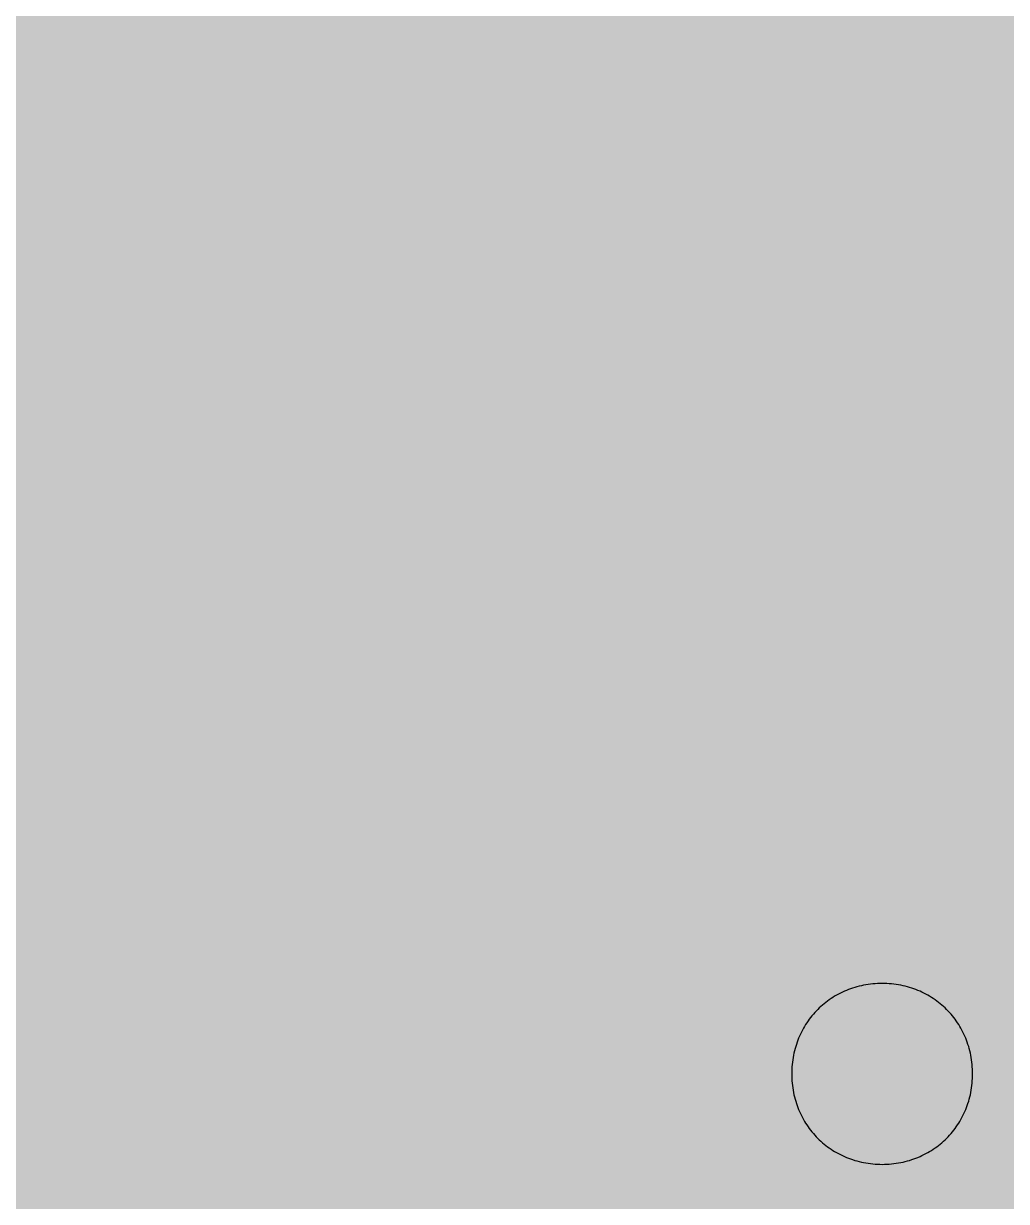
# Model space of a CAD drawing. Header units: millimetres. Extents: x 0 to 212, y 0 to 116.
# Drawn here: x 129.96 to 160.78, y 42.56 to 79.51 of the extents above; entities that cross this region are included whole.
import ezdxf

# ---------------------------------------------------------------- set-up
doc = ezdxf.new("R2010")
doc.units = ezdxf.units.MM

msp = doc.modelspace()

# ---------------------------------------------------------------- hatches: boundary and pattern name
for color, points in [(254, [(14.1633, 0.0536), (13.9878, 0.0533), (13.8125, 0.0559), (13.6373, 0.061), (13.462, 0.0686), (13.2893, 0.0787), (13.114, 0.0914), (12.9413, 0.1041), (12.7686, 0.1219), (12.5959, 0.1397), (12.4231, 0.16), (12.2504, 0.1829), (12.0777, 0.2057), (11.9075, 0.2337), (11.7373, 0.2616), (11.5672, 0.2921), (11.397, 0.3251), (11.2268, 0.3607), (11.0592, 0.3988), (10.8915, 0.4369), (10.7239, 0.4775), (10.5562, 0.5207), (10.3886, 0.5664), (10.2235, 0.6121), (10.0584, 0.6629), (9.8933, 0.7137), (9.7307, 0.7671), (9.5682, 0.8204), (9.4056, 0.8788), (9.2431, 0.9373), (9.083, 0.9982), (8.923, 1.0617), (8.763, 1.1252), (8.6055, 1.1938), (8.4455, 1.2624), (8.2906, 1.331), (8.1331, 1.4046), (7.9781, 1.4783), (7.8232, 1.5545), (7.6708, 1.6332), (7.5184, 1.7145), (7.366, 1.7958), (7.2161, 1.8796), (7.0663, 1.966), (6.919, 2.0523), (6.7716, 2.1438), (6.6243, 2.2352), (6.4795, 2.3266), (6.3348, 2.4232), (6.19, 2.5197), (6.0477, 2.6187), (5.908, 2.7178), (5.7683, 2.8194), (5.6286, 2.9235), (5.4915, 3.0302), (5.3543, 3.1369), (5.2197, 3.2461), (5.0851, 3.3579), (4.953, 3.4722), (4.8209, 3.5865), (4.6914, 3.7033), (4.5644, 3.8202), (4.4348, 3.9395), (4.3104, 4.0615), (4.1859, 4.1859), (4.0615, 4.3104), (3.9395, 4.4348), (3.8202, 4.5618), (3.7033, 4.6914), (3.5865, 4.8209), (3.4722, 4.953), (3.3579, 5.0851), (3.2487, 5.2197), (3.1369, 5.3543), (3.0302, 5.4915), (2.9235, 5.6286), (2.8194, 5.7683), (2.7178, 5.908), (2.6187, 6.0477), (2.5197, 6.19), (2.4232, 6.3348), (2.3266, 6.477), (2.2352, 6.6243), (2.1438, 6.7691), (2.0523, 6.919), (1.966, 7.0663), (1.8796, 7.2161), (1.7958, 7.366), (1.7145, 7.5184), (1.6332, 7.6708), (1.5545, 7.8232), (1.4783, 7.9781), (1.4046, 8.1331), (1.331, 8.2906), (1.2598, 8.4455), (1.1913, 8.603), (1.1252, 8.763), (1.0592, 8.923), (0.9982, 9.083), (0.9373, 9.2431), (0.8763, 9.4056), (0.8204, 9.5682), (0.7645, 9.7307), (0.7112, 9.8933), (0.6604, 10.0584), (0.6121, 10.2235), (0.5639, 10.3911), (0.5207, 10.5562), (0.4775, 10.7239), (0.4343, 10.8915), (0.3962, 11.0592), (0.3607, 11.2268), (0.3251, 11.397), (0.2921, 11.5672), (0.2616, 11.7373), (0.2311, 11.9075), (0.2057, 12.0802), (0.1803, 12.2504), (0.1575, 12.4231), (0.1372, 12.5959), (0.1194, 12.7686), (0.1041, 12.9413), (0.0889, 13.1166), (0.0787, 13.2893), (0.0686, 13.4645), (0.061, 13.6373), (0.0559, 13.8125), (0.0508, 13.9878), (0.0508, 14.163), (0.0522, 102.3592), (0.0508, 102.5322), (0.0559, 102.7074), (0.061, 102.8827), (0.0686, 103.058), (0.0787, 103.2307), (0.0889, 103.4059), (0.1041, 103.5787), (0.1194, 103.7514), (0.1372, 103.9241), (0.1575, 104.0968), (0.1803, 104.2695), (0.2057, 104.4423), (0.2311, 104.6124), (0.2616, 104.7826), (0.2921, 104.9528), (0.3251, 105.123), (0.3607, 105.2932), (0.3962, 105.4608), (0.4343, 105.6284), (0.4775, 105.7961), (0.5207, 105.9637), (0.5639, 106.1314), (0.6121, 106.2965), (0.6604, 106.4616), (0.7112, 106.6267), (0.7645, 106.7892), (0.8204, 106.9518), (0.8763, 107.1143), (0.9373, 107.2769), (0.9982, 107.4369), (1.0592, 107.5969), (1.1252, 107.757), (1.1913, 107.9144), (1.2598, 108.0745), (1.331, 108.2294), (1.4046, 108.3869), (1.4783, 108.5418), (1.5545, 108.6968), (1.6332, 108.8492), (1.7145, 109.0016), (1.7958, 109.154), (1.8796, 109.3038), (1.966, 109.4537), (2.0523, 109.601), (2.1438, 109.7483), (2.2352, 109.8956), (2.3266, 110.0404), (2.4232, 110.1852), (2.5197, 110.33), (2.6187, 110.4722), (2.7178, 110.6119), (2.8194, 110.7516), (2.9235, 110.8913), (3.0302, 111.0285), (3.1369, 111.1656), (3.2487, 111.3003), (3.3579, 111.4349), (3.4722, 111.567), (3.5865, 111.699), (3.7033, 111.8286), (3.8202, 111.9556), (3.9395, 112.0851), (4.0615, 112.2096), (4.1859, 112.334), (4.3104, 112.4585), (4.4348, 112.5804), (4.5644, 112.6998), (4.6914, 112.8166), (4.8209, 112.9335), (4.953, 113.0478), (5.0851, 113.1621), (5.2197, 113.2713), (5.3543, 113.3831), (5.4915, 113.4897), (5.6286, 113.5964), (5.7683, 113.7006), (5.908, 113.8022), (6.0477, 113.9012), (6.19, 114.0003), (6.3348, 114.0968), (6.4795, 114.1933), (6.6243, 114.2848), (6.7716, 114.3762), (6.919, 114.4676), (7.0663, 114.554), (7.2161, 114.6404), (7.366, 114.7242), (7.5184, 114.8055), (7.6708, 114.8867), (7.8232, 114.9655), (7.9781, 115.0417), (8.1331, 115.1153), (8.2906, 115.189), (8.4455, 115.2601), (8.6055, 115.3287), (8.763, 115.3947), (8.923, 115.4608), (9.083, 115.5217), (9.2431, 115.5827), (9.4056, 115.6437), (9.5682, 115.6995), (9.7307, 115.7554), (9.8933, 115.8088), (10.0584, 115.8596), (10.2235, 115.9078), (10.3886, 115.9561), (10.5562, 115.9993), (10.7239, 116.0424), (10.8915, 116.0856), (11.0592, 116.1237), (11.2268, 116.1593), (11.397, 116.1948), (11.5672, 116.2279), (11.7373, 116.2583), (11.9075, 116.2888), (12.0777, 116.3142), (12.2504, 116.3396), (12.4231, 116.3625), (12.5959, 116.3828), (12.7686, 116.4006), (12.9413, 116.4158), (13.114, 116.4311), (13.2893, 116.4412), (13.462, 116.4514), (13.6373, 116.459), (13.8125, 116.4641), (13.9878, 116.4692), (14.163, 116.4692), (197.6078, 116.4703), (197.7822, 116.4692), (197.9574, 116.4641), (198.1327, 116.459), (198.3054, 116.4514), (198.4807, 116.4412), (198.6534, 116.4311), (198.8287, 116.4158), (199.0014, 116.4006), (199.1741, 116.3828), (199.3468, 116.3625), (199.5195, 116.3396), (199.6897, 116.3142), (199.8624, 116.2888), (200.0326, 116.2583), (200.2028, 116.2279), (200.373, 116.1948), (200.5432, 116.1593), (200.7108, 116.1237), (200.8784, 116.0856), (201.0461, 116.0424), (201.2137, 115.9993), (201.3788, 115.9561), (201.5465, 115.9078), (201.7116, 115.8596), (201.8767, 115.8088), (202.0392, 115.7554), (202.2018, 115.6995), (202.3643, 115.6437), (202.5269, 115.5827), (202.6869, 115.5217), (202.8469, 115.4608), (203.007, 115.3947), (203.167, 115.3287), (203.3245, 115.2601), (203.4794, 115.189), (203.6369, 115.1153), (203.7918, 115.0417), (203.9468, 114.9655), (204.0992, 114.8867), (204.2516, 114.8055), (204.404, 114.7242), (204.5538, 114.6404), (204.7037, 114.554), (204.8535, 114.4676), (205.0009, 114.3762), (205.1456, 114.2848), (205.293, 114.1933), (205.4352, 114.0968), (205.58, 114.0003), (205.7222, 113.9012), (205.8619, 113.8022), (206.0016, 113.7006), (206.1413, 113.5964), (206.2785, 113.4897), (206.4156, 113.3831), (206.5503, 113.2713), (206.6849, 113.1621), (206.817, 113.0478), (206.949, 112.9335), (207.0786, 112.8166), (207.2081, 112.6998), (207.3351, 112.5804), (207.4596, 112.4585), (207.584, 112.334), (207.7085, 112.2096), (207.8304, 112.0851), (207.9498, 111.9556), (208.0666, 111.8286), (208.1835, 111.699), (208.2978, 111.567), (208.4121, 111.4349), (208.5238, 111.3003), (208.6331, 111.1656), (208.7397, 111.0285), (208.8464, 110.8913), (208.9506, 110.7516), (209.0522, 110.6119), (209.1512, 110.4722), (209.2503, 110.33), (209.3468, 110.1852), (209.4433, 110.0404), (209.5348, 109.8956), (209.6262, 109.7483), (209.7176, 109.601), (209.804, 109.4537), (209.8904, 109.3038), (209.9742, 109.154), (210.0555, 109.0016), (210.1367, 108.8492), (210.2155, 108.6968), (210.2917, 108.5418), (210.3653, 108.3869), (210.439, 108.2294), (210.5076, 108.0745), (210.5762, 107.9144), (210.6447, 107.757), (210.7082, 107.5969), (210.7717, 107.4369), (210.8327, 107.2769), (210.8911, 107.1143), (210.9495, 106.9518), (211.0029, 106.7892), (211.0562, 106.6267), (211.107, 106.4616), (211.1578, 106.2965), (211.2035, 106.1314), (211.2493, 105.9637), (211.2924, 105.7961), (211.3331, 105.6284), (211.3712, 105.4608), (211.4093, 105.2932), (211.4448, 105.123), (211.4779, 104.9528), (211.5083, 104.7826), (211.5363, 104.6124), (211.5642, 104.4423), (211.5871, 104.2695), (211.6099, 104.0968), (211.6303, 103.9241), (211.648, 103.7514), (211.6658, 103.5787), (211.6785, 103.4059), (211.6912, 103.2307), (211.7014, 103.058), (211.709, 102.8827), (211.7141, 102.7074), (211.7166, 102.5322), (211.7166, 102.3569), (211.7189, 14.1647), (211.7166, 13.9878), (211.7141, 13.8125), (211.709, 13.6373), (211.7014, 13.4645), (211.6912, 13.2893), (211.6785, 13.1166), (211.6658, 12.9413), (211.648, 12.7686), (211.6303, 12.5959), (211.6099, 12.4231), (211.5871, 12.2504), (211.5642, 12.0802), (211.5363, 11.9075), (211.5083, 11.7373), (211.4779, 11.5672), (211.4448, 11.397), (211.4093, 11.2268), (211.3712, 11.0592), (211.3331, 10.8915), (211.2924, 10.7239), (211.2493, 10.5562), (211.2035, 10.3911), (211.1578, 10.2235), (211.107, 10.0584), (211.0562, 9.8933), (211.0029, 9.7307), (210.9495, 9.5682), (210.8911, 9.4056), (210.8327, 9.2431), (210.7717, 9.083), (210.7082, 8.923), (210.6447, 8.763), (210.5762, 8.603), (210.5076, 8.4455), (210.439, 8.2906), (210.3653, 8.1331), (210.2917, 7.9781), (210.2155, 7.8232), (210.1367, 7.6708), (210.0555, 7.5184), (209.9742, 7.366), (209.8904, 7.2161), (209.804, 7.0663), (209.7176, 6.919), (209.6262, 6.7691), (209.5348, 6.6243), (209.4433, 6.477), (209.3468, 6.3348), (209.2503, 6.19), (209.1512, 6.0477), (209.0522, 5.908), (208.9506, 5.7683), (208.8464, 5.6286), (208.7397, 5.4915), (208.6331, 5.3543), (208.5238, 5.2197), (208.4121, 5.0851), (208.2978, 4.953), (208.1835, 4.8209), (208.0666, 4.6914), (207.9498, 4.5618), (207.8304, 4.4348), (207.7085, 4.3104), (207.584, 4.1859), (207.4596, 4.0615), (207.3351, 3.9395), (207.2081, 3.8202), (207.0786, 3.7033), (206.949, 3.5865), (206.817, 3.4722), (206.6849, 3.3579), (206.5503, 3.2461), (206.4156, 3.1369), (206.2785, 3.0302), (206.1413, 2.9235), (206.0016, 2.8194), (205.8619, 2.7178), (205.7222, 2.6187), (205.58, 2.5197), (205.4352, 2.4232), (205.293, 2.3266), (205.1456, 2.2352), (205.0009, 2.1438), (204.8535, 2.0523), (204.7037, 1.966), (204.5538, 1.8796), (204.404, 1.7958), (204.2516, 1.7145), (204.0992, 1.6332), (203.9468, 1.5545), (203.7918, 1.4783), (203.6369, 1.4046), (203.4794, 1.331), (203.3245, 1.2624), (203.167, 1.1938), (203.007, 1.1252), (202.8469, 1.0617), (202.6869, 0.9982), (202.5269, 0.9373), (202.3643, 0.8788), (202.2018, 0.8204), (202.0392, 0.7671), (201.8767, 0.7137), (201.7116, 0.6629), (201.5465, 0.6121), (201.3788, 0.5664), (201.2137, 0.5207), (201.0461, 0.4775), (200.8784, 0.4369), (200.7108, 0.3988), (200.5432, 0.3607), (200.373, 0.3251), (200.2028, 0.2921), (200.0326, 0.2616), (199.8624, 0.2337), (199.6897, 0.2057), (199.5195, 0.1829), (199.3468, 0.16), (199.1741, 0.1397), (199.0014, 0.1219), (198.8287, 0.1041), (198.6534, 0.0914), (198.4807, 0.0787), (198.3054, 0.0686), (198.1327, 0.061), (197.9574, 0.0559), (197.7822, 0.0533), (197.6069, 0.0533)]), (59, [(154.0468, 46.5635), (154.0459, 46.4871), (154.0485, 46.4134), (154.0535, 46.3398), (154.0586, 46.2661), (154.0688, 46.1924), (154.0764, 46.1213), (154.0891, 46.0502), (154.1018, 45.9791), (154.117, 45.908), (154.1323, 45.8394), (154.1501, 45.7708), (154.1704, 45.7022), (154.1907, 45.6362), (154.2136, 45.5701), (154.2364, 45.5041), (154.2618, 45.4406), (154.2898, 45.3771), (154.3177, 45.3136), (154.3482, 45.2526), (154.3787, 45.1917), (154.4117, 45.1307), (154.4472, 45.0723), (154.4828, 45.0139), (154.5184, 44.958), (154.5565, 44.9021), (154.5971, 44.8462), (154.6377, 44.7929), (154.6809, 44.7396), (154.7241, 44.6888), (154.7673, 44.638), (154.813, 44.5872), (154.8613, 44.5389), (154.9095, 44.4932), (154.9578, 44.4475), (155.0086, 44.4017), (155.0619, 44.3586), (155.1127, 44.3179), (155.1686, 44.2773), (155.2219, 44.2366), (155.2778, 44.1985), (155.3362, 44.1604), (155.3921, 44.1249), (155.4531, 44.0919), (155.5115, 44.0588), (155.5725, 44.0284), (155.636, 43.9979), (155.6969, 43.9699), (155.7604, 43.942), (155.8265, 43.9166), (155.89, 43.8912), (155.956, 43.8709), (156.0246, 43.848), (156.0906, 43.8302), (156.1592, 43.8125), (156.2303, 43.7947), (156.2989, 43.782), (156.37, 43.7667), (156.4411, 43.7566), (156.5123, 43.7464), (156.5859, 43.7388), (156.6596, 43.7337), (156.7332, 43.7286), (156.8069, 43.7261), (156.8831, 43.7236), (156.9568, 43.7261), (157.033, 43.7286), (157.1066, 43.7337), (157.1803, 43.7388), (157.2514, 43.7464), (157.3251, 43.7566), (157.3962, 43.7667), (157.4673, 43.782), (157.5359, 43.7947), (157.6045, 43.8125), (157.673, 43.8302), (157.7416, 43.848), (157.8077, 43.8709), (157.8737, 43.8912), (157.9397, 43.9166), (158.0058, 43.942), (158.0693, 43.9699), (158.1302, 43.9979), (158.1937, 44.0284), (158.2522, 44.0588), (158.3131, 44.0919), (158.3715, 44.1249), (158.43, 44.1604), (158.4858, 44.1985), (158.5417, 44.2366), (158.5976, 44.2773), (158.6509, 44.3179), (158.7043, 44.3586), (158.7551, 44.4017), (158.8059, 44.4475), (158.8567, 44.4932), (158.9049, 44.5389), (158.9507, 44.5872), (158.9964, 44.638), (159.0421, 44.6888), (159.0853, 44.7396), (159.1259, 44.7929), (159.1666, 44.8462), (159.2072, 44.9021), (159.2453, 44.958), (159.2834, 45.0139), (159.319, 45.0723), (159.352, 45.1307), (159.385, 45.1917), (159.4155, 45.2526), (159.446, 45.3136), (159.4739, 45.3771), (159.5018, 45.4406), (159.5272, 45.5041), (159.5526, 45.5701), (159.573, 45.6362), (159.5958, 45.7022), (159.6136, 45.7708), (159.6314, 45.8394), (159.6492, 45.908), (159.6619, 45.9791), (159.6771, 46.0502), (159.6873, 46.1213), (159.6974, 46.1924), (159.705, 46.2661), (159.7101, 46.3398), (159.7152, 46.4134), (159.7177, 46.4871), (159.7177, 46.5633), (159.7177, 46.6369), (159.7152, 46.7106), (159.7101, 46.7868), (159.705, 46.8579), (159.6974, 46.9316), (159.6873, 47.0027), (159.6771, 47.0764), (159.6619, 47.1449), (159.6492, 47.2161), (159.6314, 47.2846), (159.6136, 47.3532), (159.5958, 47.4218), (159.573, 47.4878), (159.5526, 47.5539), (159.5272, 47.6199), (159.5018, 47.6834), (159.4739, 47.7469), (159.446, 47.8104), (159.4155, 47.8714), (159.385, 47.9323), (159.352, 47.9933), (159.319, 48.0517), (159.2834, 48.1101), (159.2453, 48.166), (159.2072, 48.2219), (159.1666, 48.2778), (159.1259, 48.3311), (159.0853, 48.3845), (159.0421, 48.4353), (158.9964, 48.4861), (158.9507, 48.5343), (158.9049, 48.5826), (158.8567, 48.6308), (158.8059, 48.6766), (158.7551, 48.7197), (158.7043, 48.7629), (158.6509, 48.8061), (158.5976, 48.8467), (158.5417, 48.8874), (158.4858, 48.9255), (158.43, 48.961), (158.3715, 48.9966), (158.3131, 49.0322), (158.2522, 49.0652), (158.1937, 49.0957), (158.1302, 49.1261), (158.0693, 49.1541), (158.0058, 49.182), (157.9397, 49.2074), (157.8737, 49.2303), (157.8077, 49.2531), (157.7416, 49.2735), (157.673, 49.2938), (157.6045, 49.3116), (157.5359, 49.3268), (157.4673, 49.342), (157.3962, 49.3547), (157.3251, 49.3674), (157.2514, 49.3751), (157.1803, 49.3852), (157.1066, 49.3903), (157.033, 49.3954), (156.9568, 49.3979), (156.8831, 49.3979), (156.8069, 49.3979), (156.7332, 49.3954), (156.6596, 49.3903), (156.5859, 49.3852), (156.5123, 49.3751), (156.4411, 49.3674), (156.37, 49.3547), (156.2989, 49.342), (156.2303, 49.3268), (156.1592, 49.3116), (156.0906, 49.2938), (156.0246, 49.2735), (155.956, 49.2531), (155.89, 49.2303), (155.8265, 49.2074), (155.7604, 49.182), (155.6969, 49.1541), (155.636, 49.1261), (155.5725, 49.0957), (155.5115, 49.0652), (155.4531, 49.0322), (155.3921, 48.9966), (155.3362, 48.961), (155.2778, 48.9255), (155.2219, 48.8874), (155.1686, 48.8467), (155.1127, 48.8061), (155.0619, 48.7629), (155.0086, 48.7197), (154.9578, 48.6766), (154.9095, 48.6308), (154.8613, 48.5826), (154.813, 48.5343), (154.7673, 48.4861), (154.7241, 48.4353), (154.6809, 48.3845), (154.6377, 48.3311), (154.5971, 48.2778), (154.5565, 48.2219), (154.5184, 48.166), (154.4828, 48.1101), (154.4472, 48.0517), (154.4117, 47.9933), (154.3787, 47.9323), (154.3482, 47.8714), (154.3177, 47.8104), (154.2898, 47.7469), (154.2618, 47.6834), (154.2364, 47.6199), (154.2136, 47.5539), (154.1907, 47.4878), (154.1704, 47.4218), (154.1501, 47.3532), (154.1323, 47.2846), (154.117, 47.2161), (154.1018, 47.1449), (154.0891, 47.0764), (154.0764, 47.0027), (154.0688, 46.9316), (154.0586, 46.8579), (154.0535, 46.7868), (154.0485, 46.7106), (154.0459, 46.6369), (154.0459, 46.5633)])]:
    msp.add_hatch(color=color).paths.add_polyline_path(points)
h = msp.add_hatch(color=59)
edge = h.paths.add_edge_path()
edge.add_line((130.5098, 54.6911), (130.5103, 54.3128))
edge.add_line((130.5103, 54.3128), (130.5179, 53.9445))
edge.add_line((130.5179, 53.9445), (130.5281, 53.5813))
edge.add_line((130.5281, 53.5813), (130.5408, 53.2282))
edge.add_line((130.5408, 53.2282), (130.5611, 52.8803))
edge.add_line((130.5611, 52.8803), (130.5814, 52.5424))
edge.add_line((130.5814, 52.5424), (130.6093, 52.2097))
edge.add_line((130.6093, 52.2097), (130.6398, 51.8846))
edge.add_line((130.6398, 51.8846), (130.6728, 51.5671))
edge.add_line((130.6728, 51.5671), (130.7109, 51.2572))
edge.add_line((130.7109, 51.2572), (130.7541, 50.9549))
edge.add_line((130.7541, 50.9549), (130.7998, 50.6603))
edge.add_line((130.7998, 50.6603), (130.8506, 50.3707))
edge.add_line((130.8506, 50.3707), (130.904, 50.0888))
edge.add_line((130.904, 50.0888), (130.9624, 49.8145))
edge.add_line((130.9624, 49.8145), (131.0234, 49.5478))
edge.add_line((131.0234, 49.5478), (131.0894, 49.2862))
edge.add_line((131.0894, 49.2862), (131.158, 49.0322))
edge.add_line((131.158, 49.0322), (131.2291, 48.7858))
edge.add_line((131.2291, 48.7858), (131.3053, 48.5445))
edge.add_line((131.3053, 48.5445), (131.3866, 48.3108))
edge.add_line((131.3866, 48.3108), (131.4704, 48.0847))
edge.add_line((131.4704, 48.0847), (131.5568, 47.8638))
edge.add_line((131.5568, 47.8638), (131.6482, 47.6479))
edge.add_line((131.6482, 47.6479), (131.7422, 47.4396))
edge.add_line((131.7422, 47.4396), (131.8387, 47.2389))
edge.add_line((131.8387, 47.2389), (131.9403, 47.0433))
edge.add_line((131.9403, 47.0433), (132.0444, 46.8554))
edge.add_line((132.0444, 46.8554), (132.1537, 46.6725))
edge.add_line((132.1537, 46.6725), (132.2654, 46.4947))
edge.add_line((132.2654, 46.4947), (132.3797, 46.3245))
edge.add_line((132.3797, 46.3245), (132.4991, 46.1594))
edge.add_line((132.4991, 46.1594), (132.621, 46.0019))
edge.add_line((132.621, 46.0019), (132.7455, 45.847))
edge.add_line((132.7455, 45.847), (132.8725, 45.6997))
edge.add_line((132.8725, 45.6997), (133.0046, 45.56))
edge.add_line((133.0046, 45.56), (133.1392, 45.4228))
edge.add_line((133.1392, 45.4228), (133.2789, 45.2933))
edge.add_line((133.2789, 45.2933), (133.4186, 45.1688))
edge.add_line((133.4186, 45.1688), (133.5634, 45.052))
edge.add_line((133.5634, 45.052), (133.7107, 44.9377))
edge.add_line((133.7107, 44.9377), (133.8631, 44.831))
edge.add_line((133.8631, 44.831), (134.0155, 44.7269))
edge.add_line((134.0155, 44.7269), (134.173, 44.6303))
edge.add_line((134.173, 44.6303), (134.333, 44.5389))
edge.add_line((134.333, 44.5389), (134.4955, 44.4525))
edge.add_line((134.4955, 44.4525), (134.6632, 44.3713))
edge.add_line((134.6632, 44.3713), (134.8308, 44.2951))
edge.add_line((134.8308, 44.2951), (135.0035, 44.2239))
edge.add_line((135.0035, 44.2239), (135.1788, 44.1579))
edge.add_line((135.1788, 44.1579), (135.3541, 44.0969))
edge.add_line((135.3541, 44.0969), (135.5369, 44.0411))
edge.add_line((135.5369, 44.0411), (135.7198, 43.9877))
edge.add_line((135.7198, 43.9877), (135.9052, 43.942))
edge.add_line((135.9052, 43.942), (136.0932, 43.8988))
edge.add_line((136.0932, 43.8988), (136.2862, 43.8633))
edge.add_line((136.2862, 43.8633), (136.4818, 43.8302))
edge.add_line((136.4818, 43.8302), (136.6774, 43.8023))
edge.add_line((136.6774, 43.8023), (136.8781, 43.7769))
edge.add_line((136.8781, 43.7769), (137.0813, 43.7591))
edge.add_line((137.0813, 43.7591), (137.2845, 43.7439))
edge.add_line((137.2845, 43.7439), (137.4927, 43.7337))
edge.add_line((137.4927, 43.7337), (137.7036, 43.7261))
edge.add_line((137.7036, 43.7261), (137.9169, 43.7236))
edge.add_line((137.9169, 43.7236), (138.0693, 43.7261))
edge.add_line((138.0693, 43.7261), (138.2192, 43.7286))
edge.add_line((138.2192, 43.7286), (138.3665, 43.7337))
edge.add_line((138.3665, 43.7337), (138.5113, 43.7413))
edge.add_line((138.5113, 43.7413), (138.6561, 43.7515))
edge.add_line((138.6561, 43.7515), (138.7958, 43.7617))
edge.add_line((138.7958, 43.7617), (138.9355, 43.7744))
edge.add_line((138.9355, 43.7744), (139.0726, 43.7896))
edge.add_line((139.0726, 43.7896), (139.2098, 43.8074))
edge.add_line((139.2098, 43.8074), (139.3419, 43.8252))
edge.add_line((139.3419, 43.8252), (139.4739, 43.8455))
edge.add_line((139.4739, 43.8455), (139.6035, 43.8683))
edge.add_line((139.6035, 43.8683), (139.733, 43.8937))
edge.add_line((139.733, 43.8937), (139.8575, 43.9191))
edge.add_line((139.8575, 43.9191), (139.9819, 43.9471))
edge.add_line((139.9819, 43.9471), (140.1039, 43.9776))
edge.add_line((140.1039, 43.9776), (140.2232, 44.008))
edge.add_line((140.2232, 44.008), (140.3426, 44.0411))
edge.add_line((140.3426, 44.0411), (140.4595, 44.0766))
edge.add_line((140.4595, 44.0766), (140.5738, 44.1122))
edge.add_line((140.5738, 44.1122), (140.6881, 44.1503))
edge.add_line((140.6881, 44.1503), (140.7998, 44.1884))
edge.add_line((140.7998, 44.1884), (140.909, 44.229))
edge.add_line((140.909, 44.229), (141.0183, 44.2722))
edge.add_line((141.0183, 44.2722), (141.1249, 44.3154))
edge.add_line((141.1249, 44.3154), (141.2291, 44.3611))
edge.add_line((141.2291, 44.3611), (141.3307, 44.4068))
edge.add_line((141.3307, 44.4068), (141.4323, 44.4551))
edge.add_line((141.4323, 44.4551), (141.5339, 44.5059))
edge.add_line((141.5339, 44.5059), (141.6304, 44.5567))
edge.add_line((141.6304, 44.5567), (141.7269, 44.6075))
edge.add_line((141.7269, 44.6075), (141.8234, 44.6608))
edge.add_line((141.8234, 44.6608), (141.9174, 44.7167))
edge.add_line((141.9174, 44.7167), (142.0089, 44.7726))
edge.add_line((142.0089, 44.7726), (142.0978, 44.8285))
edge.add_line((142.0978, 44.8285), (142.1867, 44.8869))
edge.add_line((142.1867, 44.8869), (142.2756, 44.9478))
edge.add_line((142.2756, 44.9478), (142.3619, 45.0088))
edge.add_line((142.3619, 45.0088), (142.4457, 45.0698))
edge.add_line((142.4457, 45.0698), (142.5296, 45.1333))
edge.add_line((142.5296, 45.1333), (142.6108, 45.1968))
edge.add_line((142.6108, 45.1968), (142.6896, 45.2628))
edge.add_line((142.6896, 45.2628), (142.7709, 45.3288))
edge.add_line((142.7709, 45.3288), (142.8471, 45.3949))
edge.add_line((142.8471, 45.3949), (142.9233, 45.4635))
edge.add_line((142.9233, 45.4635), (142.9995, 45.532))
edge.add_line((142.9995, 45.532), (143.0731, 45.6006))
edge.add_line((143.0731, 45.6006), (143.1442, 45.6717))
edge.add_line((143.1442, 45.6717), (143.2154, 45.7429))
edge.add_line((143.2154, 45.7429), (143.2865, 45.8165))
edge.add_line((143.2865, 45.8165), (143.3525, 45.8876))
edge.add_line((143.3525, 45.8876), (143.4211, 45.9613))
edge.add_line((143.4211, 45.9613), (143.4871, 46.0375))
edge.add_line((143.4871, 46.0375), (143.5532, 46.1137))
edge.add_line((143.5532, 46.1137), (143.6167, 46.1874))
edge.add_line((143.6167, 46.1874), (143.6776, 46.2661))
edge.add_line((143.6776, 46.2661), (143.7411, 46.3423))
edge.add_line((143.7411, 46.3423), (143.7996, 46.421))
edge.add_line((143.7996, 46.421), (143.8605, 46.4998))
edge.add_line((143.8605, 46.4998), (143.9189, 46.5785))
edge.add_line((143.9189, 46.5785), (143.9748, 46.6573))
edge.add_line((143.9748, 46.6573), (144.0307, 46.7385))
edge.add_line((144.0307, 46.7385), (144.0866, 46.8198))
edge.add_line((144.0866, 46.8198), (144.1399, 46.8986))
edge.add_line((144.1399, 46.8986), (144.7341, 44.1508))
edge.add_line((144.7341, 44.1508), (147.9931, 44.1508))
edge.add_line((147.9931, 44.1508), (147.9931, 73.7842))
edge.add_line((147.9931, 73.7842), (143.6758, 73.7842))
edge.add_line((143.6758, 73.7842), (143.6758, 65.7405))
edge.add_line((143.6758, 65.7405), (143.6218, 65.7631))
edge.add_line((143.6218, 65.7631), (143.571, 65.786))
edge.add_line((143.571, 65.786), (143.5176, 65.8089))
edge.add_line((143.5176, 65.8089), (143.4668, 65.8317))
edge.add_line((143.4668, 65.8317), (143.4135, 65.8546))
edge.add_line((143.4135, 65.8546), (143.3601, 65.8774))
edge.add_line((143.3601, 65.8774), (143.3068, 65.9003))
edge.add_line((143.3068, 65.9003), (143.2509, 65.9206))
edge.add_line((143.2509, 65.9206), (143.1976, 65.9435))
edge.add_line((143.1976, 65.9435), (143.1442, 65.9638))
edge.add_line((143.1442, 65.9638), (143.0884, 65.9841))
edge.add_line((143.0884, 65.9841), (143.0325, 66.007))
edge.add_line((143.0325, 66.007), (142.9791, 66.0273))
edge.add_line((142.9791, 66.0273), (142.9233, 66.0476))
edge.add_line((142.9233, 66.0476), (142.8674, 66.0654))
edge.add_line((142.8674, 66.0654), (142.8115, 66.0857))
edge.add_line((142.8115, 66.0857), (142.7531, 66.106))
edge.add_line((142.7531, 66.106), (142.6972, 66.1238))
edge.add_line((142.6972, 66.1238), (142.6413, 66.1416))
edge.add_line((142.6413, 66.1416), (142.5829, 66.1619))
edge.add_line((142.5829, 66.1619), (142.5245, 66.1797))
edge.add_line((142.5245, 66.1797), (142.4686, 66.1949))
edge.add_line((142.4686, 66.1949), (142.4102, 66.2127))
edge.add_line((142.4102, 66.2127), (142.3518, 66.2305))
edge.add_line((142.3518, 66.2305), (142.2933, 66.2457))
edge.add_line((142.2933, 66.2457), (142.2349, 66.2635))
edge.add_line((142.2349, 66.2635), (142.174, 66.2788))
edge.add_line((142.174, 66.2788), (142.1155, 66.294))
edge.add_line((142.1155, 66.294), (142.0546, 66.3092))
edge.add_line((142.0546, 66.3092), (141.9962, 66.3245))
edge.add_line((141.9962, 66.3245), (141.9352, 66.3397))
edge.add_line((141.9352, 66.3397), (141.8742, 66.3524))
edge.add_line((141.8742, 66.3524), (141.8158, 66.3677))
edge.add_line((141.8158, 66.3677), (141.7549, 66.3804))
edge.add_line((141.7549, 66.3804), (141.6914, 66.3931))
edge.add_line((141.6914, 66.3931), (141.6304, 66.4058))
edge.add_line((141.6304, 66.4058), (141.5694, 66.4185))
edge.add_line((141.5694, 66.4185), (141.5085, 66.4286))
edge.add_line((141.5085, 66.4286), (141.445, 66.4413))
edge.add_line((141.445, 66.4413), (141.384, 66.4515))
edge.add_line((141.384, 66.4515), (141.3205, 66.4616))
edge.add_line((141.3205, 66.4616), (141.257, 66.4718))
edge.add_line((141.257, 66.4718), (141.1961, 66.482))
edge.add_line((141.1961, 66.482), (141.1326, 66.4921))
edge.add_line((141.1326, 66.4921), (141.0691, 66.4997))
edge.add_line((141.0691, 66.4997), (141.0056, 66.5099))
edge.add_line((141.0056, 66.5099), (140.9421, 66.5175))
edge.add_line((140.9421, 66.5175), (140.876, 66.5251))
edge.add_line((140.876, 66.5251), (140.8125, 66.5328))
edge.add_line((140.8125, 66.5328), (140.749, 66.5378))
edge.add_line((140.749, 66.5378), (140.683, 66.5455))
edge.add_line((140.683, 66.5455), (140.6169, 66.5505))
edge.add_line((140.6169, 66.5505), (140.5534, 66.5556))
edge.add_line((140.5534, 66.5556), (140.4874, 66.5607))
edge.add_line((140.4874, 66.5607), (140.4214, 66.5658))
edge.add_line((140.4214, 66.5658), (140.3553, 66.5709))
edge.add_line((140.3553, 66.5709), (140.2893, 66.5734))
edge.add_line((140.2893, 66.5734), (140.2232, 66.5759))
edge.add_line((140.2232, 66.5759), (140.1572, 66.5785))
edge.add_line((140.1572, 66.5785), (140.0912, 66.581))
edge.add_line((140.0912, 66.581), (140.0251, 66.5836))
edge.add_line((140.0251, 66.5836), (139.9565, 66.5836))
edge.add_line((139.9565, 66.5836), (139.8905, 66.5861))
edge.add_line((139.8905, 66.5861), (139.8219, 66.5861))
edge.add_line((139.8219, 66.5861), (139.5476, 66.5836))
edge.add_line((139.5476, 66.5836), (139.2758, 66.5734))
edge.add_line((139.2758, 66.5734), (139.0066, 66.5607))
edge.add_line((139.0066, 66.5607), (138.7424, 66.5429))
edge.add_line((138.7424, 66.5429), (138.4808, 66.5175))
edge.add_line((138.4808, 66.5175), (138.2243, 66.487))
edge.add_line((138.2243, 66.487), (137.9703, 66.4515))
edge.add_line((137.9703, 66.4515), (137.7213, 66.4108))
edge.add_line((137.7213, 66.4108), (137.475, 66.3651))
edge.add_line((137.475, 66.3651), (137.2337, 66.3118))
edge.add_line((137.2337, 66.3118), (136.9949, 66.2534))
edge.add_line((136.9949, 66.2534), (136.7612, 66.1899))
edge.add_line((136.7612, 66.1899), (136.5326, 66.1213))
edge.add_line((136.5326, 66.1213), (136.3066, 66.0476))
edge.add_line((136.3066, 66.0476), (136.0856, 65.9663))
edge.add_line((136.0856, 65.9663), (135.8671, 65.8825))
edge.add_line((135.8671, 65.8825), (135.6538, 65.7885))
edge.add_line((135.6538, 65.7885), (135.443, 65.692))
edge.add_line((135.443, 65.692), (135.2372, 65.5904))
edge.add_line((135.2372, 65.5904), (135.0366, 65.4812))
edge.add_line((135.0366, 65.4812), (134.8384, 65.3644))
edge.add_line((134.8384, 65.3644), (134.6454, 65.245))
edge.add_line((134.6454, 65.245), (134.4574, 65.118))
edge.add_line((134.4574, 65.118), (134.272, 64.9859))
edge.add_line((134.272, 64.9859), (134.0891, 64.8487))
edge.add_line((134.0891, 64.8487), (133.9139, 64.704))
edge.add_line((133.9139, 64.704), (133.7412, 64.5541))
edge.add_line((133.7412, 64.5541), (133.5735, 64.3992))
edge.add_line((133.5735, 64.3992), (133.4084, 64.2366))
edge.add_line((133.4084, 64.2366), (133.2484, 64.069))
edge.add_line((133.2484, 64.069), (133.0935, 63.8962))
edge.add_line((133.0935, 63.8962), (132.9436, 63.7159))
edge.add_line((132.9436, 63.7159), (132.7963, 63.5305))
edge.add_line((132.7963, 63.5305), (132.654, 63.34))
edge.add_line((132.654, 63.34), (132.5169, 63.1419))
edge.add_line((132.5169, 63.1419), (132.3823, 62.9387))
edge.add_line((132.3823, 62.9387), (132.2527, 62.7278))
edge.add_line((132.2527, 62.7278), (132.1283, 62.5119))
edge.add_line((132.1283, 62.5119), (132.0089, 62.291))
edge.add_line((132.0089, 62.291), (131.892, 62.0624))
edge.add_line((131.892, 62.0624), (131.7828, 61.8287))
edge.add_line((131.7828, 61.8287), (131.6761, 61.5874))
edge.add_line((131.6761, 61.5874), (131.572, 61.341))
edge.add_line((131.572, 61.341), (131.4755, 61.087))
edge.add_line((131.4755, 61.087), (131.3815, 60.8279))
edge.add_line((131.3815, 60.8279), (131.2926, 60.5638))
edge.add_line((131.2926, 60.5638), (131.2088, 60.292))
edge.add_line((131.2088, 60.292), (131.13, 60.0126))
edge.add_line((131.13, 60.0126), (131.0564, 59.7281))
edge.add_line((131.0564, 59.7281), (130.9853, 59.4385))
edge.add_line((130.9853, 59.4385), (130.9218, 59.1414))
edge.add_line((130.9218, 59.1414), (130.8608, 58.8366))
edge.add_line((130.8608, 58.8366), (130.8049, 58.5267))
edge.add_line((130.8049, 58.5267), (130.7541, 58.2117))
edge.add_line((130.7541, 58.2117), (130.7059, 57.8891))
edge.add_line((130.7059, 57.8891), (130.6652, 57.5589))
edge.add_line((130.6652, 57.5589), (130.6297, 57.2237))
edge.add_line((130.6297, 57.2237), (130.5966, 56.8808))
edge.add_line((130.5966, 56.8808), (130.5712, 56.5328))
edge.add_line((130.5712, 56.5328), (130.5484, 56.1772))
edge.add_line((130.5484, 56.1772), (130.5306, 55.814))
edge.add_line((130.5306, 55.814), (130.5179, 55.4457))
edge.add_line((130.5179, 55.4457), (130.5103, 55.0723))
edge.add_line((130.5103, 55.0723), (130.5077, 54.6887))
edge = h.paths.add_edge_path(flags=16)
edge.add_line((139.2315, 47.1562), (139.0828, 47.1551))
edge.add_line((139.0828, 47.1551), (138.938, 47.1602))
edge.add_line((138.938, 47.1602), (138.7983, 47.1653))
edge.add_line((138.7983, 47.1653), (138.6586, 47.1754))
edge.add_line((138.6586, 47.1754), (138.524, 47.1856))
edge.add_line((138.524, 47.1856), (138.3894, 47.2008))
edge.add_line((138.3894, 47.2008), (138.2598, 47.2161))
edge.add_line((138.2598, 47.2161), (138.1328, 47.2364))
edge.add_line((138.1328, 47.2364), (138.0084, 47.2592))
edge.add_line((138.0084, 47.2592), (137.8864, 47.2846))
edge.add_line((137.8864, 47.2846), (137.7696, 47.3126))
edge.add_line((137.7696, 47.3126), (137.6528, 47.3431))
edge.add_line((137.6528, 47.3431), (137.5385, 47.3761))
edge.add_line((137.5385, 47.3761), (137.4292, 47.4142))
edge.add_line((137.4292, 47.4142), (137.32, 47.4548))
edge.add_line((137.32, 47.4548), (137.2159, 47.498))
edge.add_line((137.2159, 47.498), (137.1143, 47.5437))
edge.add_line((137.1143, 47.5437), (137.0127, 47.5945))
edge.add_line((137.0127, 47.5945), (136.9162, 47.6479))
edge.add_line((136.9162, 47.6479), (136.8222, 47.7037))
edge.add_line((136.8222, 47.7037), (136.7307, 47.7647))
edge.add_line((136.7307, 47.7647), (136.6393, 47.8282))
edge.add_line((136.6393, 47.8282), (136.5529, 47.8942))
edge.add_line((136.5529, 47.8942), (136.4691, 47.9654))
edge.add_line((136.4691, 47.9654), (136.3853, 48.039))
edge.add_line((136.3853, 48.039), (136.3066, 48.1178))
edge.add_line((136.3066, 48.1178), (136.2304, 48.199))
edge.add_line((136.2304, 48.199), (136.1542, 48.2829))
edge.add_line((136.1542, 48.2829), (136.083, 48.3718))
edge.add_line((136.083, 48.3718), (136.0119, 48.4657))
edge.add_line((136.0119, 48.4657), (135.9459, 48.5623))
edge.add_line((135.9459, 48.5623), (135.8798, 48.6639))
edge.add_line((135.8798, 48.6639), (135.8163, 48.768))
edge.add_line((135.8163, 48.768), (135.7579, 48.8772))
edge.add_line((135.7579, 48.8772), (135.6995, 48.989))
edge.add_line((135.6995, 48.989), (135.6436, 49.1058))
edge.add_line((135.6436, 49.1058), (135.5877, 49.2277))
edge.add_line((135.5877, 49.2277), (135.5369, 49.3522))
edge.add_line((135.5369, 49.3522), (135.4887, 49.4817))
edge.add_line((135.4887, 49.4817), (135.4404, 49.6164))
edge.add_line((135.4404, 49.6164), (135.3947, 49.7561))
edge.add_line((135.3947, 49.7561), (135.3541, 49.8983))
edge.add_line((135.3541, 49.8983), (135.3134, 50.0456))
edge.add_line((135.3134, 50.0456), (135.2728, 50.198))
edge.add_line((135.2728, 50.198), (135.2372, 50.353))
edge.add_line((135.2372, 50.353), (135.2017, 50.5155))
edge.add_line((135.2017, 50.5155), (135.1712, 50.6806))
edge.add_line((135.1712, 50.6806), (135.1407, 50.8508))
edge.add_line((135.1407, 50.8508), (135.1102, 51.0261))
edge.add_line((135.1102, 51.0261), (135.0848, 51.2064))
edge.add_line((135.0848, 51.2064), (135.0594, 51.3918))
edge.add_line((135.0594, 51.3918), (135.0391, 51.5823))
edge.add_line((135.0391, 51.5823), (135.0162, 51.7779))
edge.add_line((135.0162, 51.7779), (134.9985, 51.9786))
edge.add_line((134.9985, 51.9786), (134.9807, 52.1843))
edge.add_line((134.9807, 52.1843), (134.968, 52.3926))
edge.add_line((134.968, 52.3926), (134.9527, 52.6085))
edge.add_line((134.9527, 52.6085), (134.9426, 52.8295))
edge.add_line((134.9426, 52.8295), (134.9324, 53.0555))
edge.add_line((134.9324, 53.0555), (134.9248, 53.2867))
edge.add_line((134.9248, 53.2867), (134.9197, 53.5229))
edge.add_line((134.9197, 53.5229), (134.9146, 53.7667))
edge.add_line((134.9146, 53.7667), (134.9121, 54.0131))
edge.add_line((134.9121, 54.0131), (134.9121, 54.2671))
edge.add_line((134.9121, 54.2671), (134.9121, 54.5643))
edge.add_line((134.9121, 54.5643), (134.9146, 54.8538))
edge.add_line((134.9146, 54.8538), (134.9197, 55.1409))
edge.add_line((134.9197, 55.1409), (134.9248, 55.4203))
edge.add_line((134.9248, 55.4203), (134.935, 55.6946))
edge.add_line((134.935, 55.6946), (134.9451, 55.9638))
edge.add_line((134.9451, 55.9638), (134.9578, 56.2254))
edge.add_line((134.9578, 56.2254), (134.9705, 56.4845))
edge.add_line((134.9705, 56.4845), (134.9883, 56.736))
edge.add_line((134.9883, 56.736), (135.0061, 56.9824))
edge.add_line((135.0061, 56.9824), (135.0264, 57.2237))
edge.add_line((135.0264, 57.2237), (135.0493, 57.4599))
edge.add_line((135.0493, 57.4599), (135.0747, 57.691))
edge.add_line((135.0747, 57.691), (135.1026, 57.9171))
edge.add_line((135.1026, 57.9171), (135.1331, 58.1381))
edge.add_line((135.1331, 58.1381), (135.1636, 58.3514))
edge.add_line((135.1636, 58.3514), (135.1991, 58.5622))
edge.add_line((135.1991, 58.5622), (135.2372, 58.768))
edge.add_line((135.2372, 58.768), (135.2753, 58.9661))
edge.add_line((135.2753, 58.9661), (135.3185, 59.1617))
edge.add_line((135.3185, 59.1617), (135.3642, 59.3496))
edge.add_line((135.3642, 59.3496), (135.4099, 59.5351))
edge.add_line((135.4099, 59.5351), (135.4607, 59.7129))
edge.add_line((135.4607, 59.7129), (135.5141, 59.8881))
edge.add_line((135.5141, 59.8881), (135.57, 60.0583))
edge.add_line((135.57, 60.0583), (135.6284, 60.2234))
edge.add_line((135.6284, 60.2234), (135.6893, 60.3809))
edge.add_line((135.6893, 60.3809), (135.7554, 60.5358))
edge.add_line((135.7554, 60.5358), (135.824, 60.6857))
edge.add_line((135.824, 60.6857), (135.8925, 60.833))
edge.add_line((135.8925, 60.833), (135.9662, 60.9727))
edge.add_line((135.9662, 60.9727), (136.0449, 61.1073))
edge.add_line((136.0449, 61.1073), (136.1237, 61.2394))
edge.add_line((136.1237, 61.2394), (136.2075, 61.3664))
edge.add_line((136.2075, 61.3664), (136.2939, 61.4883))
edge.add_line((136.2939, 61.4883), (136.3828, 61.6052))
edge.add_line((136.3828, 61.6052), (136.4767, 61.7169))
edge.add_line((136.4767, 61.7169), (136.5733, 61.8261))
edge.add_line((136.5733, 61.8261), (136.6723, 61.9303))
edge.add_line((136.6723, 61.9303), (136.7765, 62.0293))
edge.add_line((136.7765, 62.0293), (136.8831, 62.1233))
edge.add_line((136.8831, 62.1233), (136.9924, 62.2148))
edge.add_line((136.9924, 62.2148), (137.1067, 62.3011))
edge.add_line((137.1067, 62.3011), (137.226, 62.3824))
edge.add_line((137.226, 62.3824), (137.3454, 62.4586))
edge.add_line((137.3454, 62.4586), (137.4724, 62.5323))
edge.add_line((137.4724, 62.5323), (137.5994, 62.6008))
edge.add_line((137.5994, 62.6008), (137.734, 62.6669))
edge.add_line((137.734, 62.6669), (137.8712, 62.7278))
edge.add_line((137.8712, 62.7278), (138.0109, 62.7837))
edge.add_line((138.0109, 62.7837), (138.1557, 62.8345))
edge.add_line((138.1557, 62.8345), (138.303, 62.8828))
edge.add_line((138.303, 62.8828), (138.4554, 62.9285))
edge.add_line((138.4554, 62.9285), (138.6129, 62.9691))
edge.add_line((138.6129, 62.9691), (138.7729, 63.0047))
edge.add_line((138.7729, 63.0047), (138.938, 63.0377))
edge.add_line((138.938, 63.0377), (139.1082, 63.0657))
edge.add_line((139.1082, 63.0657), (139.2809, 63.0885))
edge.add_line((139.2809, 63.0885), (139.4587, 63.1114))
edge.add_line((139.4587, 63.1114), (139.6416, 63.1266))
edge.add_line((139.6416, 63.1266), (139.8295, 63.1393))
edge.add_line((139.8295, 63.1393), (140.02, 63.1495))
edge.add_line((140.02, 63.1495), (140.2156, 63.1546))
edge.add_line((140.2156, 63.1546), (140.4163, 63.1571))
edge.add_line((140.4163, 63.1571), (140.4595, 63.1571))
edge.add_line((140.4595, 63.1571), (140.5026, 63.1571))
edge.add_line((140.5026, 63.1571), (140.5484, 63.1546))
edge.add_line((140.5484, 63.1546), (140.5941, 63.1546))
edge.add_line((140.5941, 63.1546), (140.6398, 63.152))
edge.add_line((140.6398, 63.152), (140.6855, 63.152))
edge.add_line((140.6855, 63.152), (140.7312, 63.1495))
edge.add_line((140.7312, 63.1495), (140.777, 63.1469))
edge.add_line((140.777, 63.1469), (140.8252, 63.1444))
edge.add_line((140.8252, 63.1444), (140.8709, 63.1419))
edge.add_line((140.8709, 63.1419), (140.9192, 63.1393))
edge.add_line((140.9192, 63.1393), (140.9675, 63.1342))
edge.add_line((140.9675, 63.1342), (141.0157, 63.1317))
edge.add_line((141.0157, 63.1317), (141.064, 63.1266))
edge.add_line((141.064, 63.1266), (141.1122, 63.1241))
edge.add_line((141.1122, 63.1241), (141.163, 63.119))
edge.add_line((141.163, 63.119), (141.2113, 63.1139))
edge.add_line((141.2113, 63.1139), (141.2621, 63.1088))
edge.add_line((141.2621, 63.1088), (141.3129, 63.1038))
edge.add_line((141.3129, 63.1038), (141.3612, 63.0987))
edge.add_line((141.3612, 63.0987), (141.412, 63.0936))
edge.add_line((141.412, 63.0936), (141.4628, 63.086))
edge.add_line((141.4628, 63.086), (141.5136, 63.0809))
edge.add_line((141.5136, 63.0809), (141.5644, 63.0733))
edge.add_line((141.5644, 63.0733), (141.6177, 63.0682))
edge.add_line((141.6177, 63.0682), (141.6685, 63.0606))
edge.add_line((141.6685, 63.0606), (141.7193, 63.053))
edge.add_line((141.7193, 63.053), (141.7726, 63.0453))
edge.add_line((141.7726, 63.0453), (141.8234, 63.0377))
edge.add_line((141.8234, 63.0377), (141.8768, 63.0301))
edge.add_line((141.8768, 63.0301), (141.9276, 63.0225))
edge.add_line((141.9276, 63.0225), (141.9809, 63.0123))
edge.add_line((141.9809, 63.0123), (142.0343, 63.0047))
edge.add_line((142.0343, 63.0047), (142.0876, 62.9971))
edge.add_line((142.0876, 62.9971), (142.1384, 62.9869))
edge.add_line((142.1384, 62.9869), (142.1917, 62.9768))
edge.add_line((142.1917, 62.9768), (142.2451, 62.9691))
edge.add_line((142.2451, 62.9691), (142.2984, 62.959))
edge.add_line((142.2984, 62.959), (142.3518, 62.9488))
edge.add_line((142.3518, 62.9488), (142.4051, 62.9387))
edge.add_line((142.4051, 62.9387), (142.4584, 62.9285))
edge.add_line((142.4584, 62.9285), (142.5118, 62.9183))
edge.add_line((142.5118, 62.9183), (142.5651, 62.9082))
edge.add_line((142.5651, 62.9082), (142.6185, 62.898))
edge.add_line((142.6185, 62.898), (142.6718, 62.8853))
edge.add_line((142.6718, 62.8853), (142.7251, 62.8752))
edge.add_line((142.7251, 62.8752), (142.7785, 62.865))
edge.add_line((142.7785, 62.865), (142.8318, 62.8523))
edge.add_line((142.8318, 62.8523), (142.8852, 62.8421))
edge.add_line((142.8852, 62.8421), (142.9385, 62.8294))
edge.add_line((142.9385, 62.8294), (142.9918, 62.8167))
edge.add_line((142.9918, 62.8167), (143.0452, 62.804))
edge.add_line((143.0452, 62.804), (143.0985, 62.7939))
edge.add_line((143.0985, 62.7939), (143.1519, 62.7812))
edge.add_line((143.1519, 62.7812), (143.2027, 62.7685))
edge.add_line((143.2027, 62.7685), (143.256, 62.7558))
edge.add_line((143.256, 62.7558), (143.3093, 62.7431))
edge.add_line((143.3093, 62.7431), (143.3627, 62.7304))
edge.add_line((143.3627, 62.7304), (143.4135, 62.7151))
edge.add_line((143.4135, 62.7151), (143.4668, 62.7024))
edge.add_line((143.4668, 62.7024), (143.5176, 62.6897))
edge.add_line((143.5176, 62.6897), (143.571, 62.6745))
edge.add_line((143.571, 62.6745), (143.6218, 62.6618))
edge.add_line((143.6218, 62.6618), (143.6751, 62.6491))
edge.add_line((143.6751, 62.6491), (143.6758, 51.0932))
edge.add_line((143.6758, 51.0932), (143.6726, 51.0057))
edge.add_line((143.6726, 51.0057), (143.67, 50.9194))
edge.add_line((143.67, 50.9194), (143.6649, 50.833))
edge.add_line((143.6649, 50.833), (143.6573, 50.7467))
edge.add_line((143.6573, 50.7467), (143.6472, 50.6603))
edge.add_line((143.6472, 50.6603), (143.6345, 50.5739))
edge.add_line((143.6345, 50.5739), (143.6192, 50.4876))
edge.add_line((143.6192, 50.4876), (143.6014, 50.4012))
edge.add_line((143.6014, 50.4012), (143.5811, 50.3123))
edge.add_line((143.5811, 50.3123), (143.5608, 50.226))
edge.add_line((143.5608, 50.226), (143.5379, 50.1396))
edge.add_line((143.5379, 50.1396), (143.51, 50.0532))
edge.add_line((143.51, 50.0532), (143.4821, 49.9669))
edge.add_line((143.4821, 49.9669), (143.4516, 49.8805))
edge.add_line((143.4516, 49.8805), (143.4186, 49.7942))
edge.add_line((143.4186, 49.7942), (143.3855, 49.7078))
edge.add_line((143.3855, 49.7078), (143.3474, 49.624))
edge.add_line((143.3474, 49.624), (143.3093, 49.5402))
edge.add_line((143.3093, 49.5402), (143.2662, 49.4563))
edge.add_line((143.2662, 49.4563), (143.223, 49.3725))
edge.add_line((143.223, 49.3725), (143.1773, 49.2887))
edge.add_line((143.1773, 49.2887), (143.129, 49.2074))
edge.add_line((143.129, 49.2074), (143.0782, 49.1261))
edge.add_line((143.0782, 49.1261), (143.0274, 49.0474))
edge.add_line((143.0274, 49.0474), (142.9715, 48.9661))
edge.add_line((142.9715, 48.9661), (142.9156, 48.8874))
edge.add_line((142.9156, 48.8874), (142.8572, 48.8112))
edge.add_line((142.8572, 48.8112), (142.7963, 48.735))
edge.add_line((142.7963, 48.735), (142.7328, 48.6588))
edge.add_line((142.7328, 48.6588), (142.6693, 48.5851))
edge.add_line((142.6693, 48.5851), (142.6007, 48.5115))
edge.add_line((142.6007, 48.5115), (142.5321, 48.4403))
edge.add_line((142.5321, 48.4403), (142.461, 48.3718))
edge.add_line((142.461, 48.3718), (142.3873, 48.3006))
edge.add_line((142.3873, 48.3006), (142.3111, 48.2346))
edge.add_line((142.3111, 48.2346), (142.2324, 48.1686))
edge.add_line((142.2324, 48.1686), (142.1536, 48.1051))
edge.add_line((142.1536, 48.1051), (142.0698, 48.0416))
edge.add_line((142.0698, 48.0416), (141.986, 47.9806))
edge.add_line((141.986, 47.9806), (141.8996, 47.9196))
edge.add_line((141.8996, 47.9196), (141.8133, 47.8638))
edge.add_line((141.8133, 47.8638), (141.7218, 47.8079))
edge.add_line((141.7218, 47.8079), (141.6304, 47.7545))
edge.add_line((141.6304, 47.7545), (141.5364, 47.7012))
edge.add_line((141.5364, 47.7012), (141.4399, 47.6504))
edge.add_line((141.4399, 47.6504), (141.3408, 47.6047))
edge.add_line((141.3408, 47.6047), (141.2418, 47.559))
edge.add_line((141.2418, 47.559), (141.1376, 47.5132))
edge.add_line((141.1376, 47.5132), (141.0335, 47.4726))
edge.add_line((141.0335, 47.4726), (140.9268, 47.4345))
edge.add_line((140.9268, 47.4345), (140.8201, 47.3964))
edge.add_line((140.8201, 47.3964), (140.7084, 47.3634))
edge.add_line((140.7084, 47.3634), (140.5966, 47.3304))
edge.add_line((140.5966, 47.3304), (140.4823, 47.2999))
edge.add_line((140.4823, 47.2999), (140.3655, 47.2745))
edge.add_line((140.3655, 47.2745), (140.2461, 47.2491))
edge.add_line((140.2461, 47.2491), (140.1267, 47.2288))
edge.add_line((140.1267, 47.2288), (140.0048, 47.2084))
edge.add_line((140.0048, 47.2084), (139.8803, 47.1932))
edge.add_line((139.8803, 47.1932), (139.7533, 47.178))
edge.add_line((139.7533, 47.178), (139.6263, 47.1678))
edge.add_line((139.6263, 47.1678), (139.4968, 47.1602))
edge.add_line((139.4968, 47.1602), (139.3647, 47.1576))
edge.add_line((139.3647, 47.1576), (139.2301, 47.1551))

# ---------------------------------------------------------------- linework, layer by layer
at = {"color": 59}
msp.add_lwpolyline([(154.0468, 46.5635), (154.0459, 46.4871), (154.0485, 46.4134), (154.0535, 46.3398), (154.0586, 46.2661), (154.0688, 46.1924), (154.0764, 46.1213), (154.0891, 46.0502), (154.1018, 45.9791), (154.117, 45.908), (154.1323, 45.8394), (154.1501, 45.7708), (154.1704, 45.7022), (154.1907, 45.6362), (154.2136, 45.5701), (154.2364, 45.5041), (154.2618, 45.4406), (154.2898, 45.3771), (154.3177, 45.3136), (154.3482, 45.2526), (154.3787, 45.1917), (154.4117, 45.1307), (154.4472, 45.0723), (154.4828, 45.0139), (154.5184, 44.958), (154.5565, 44.9021), (154.5971, 44.8462), (154.6377, 44.7929), (154.6809, 44.7396), (154.7241, 44.6888), (154.7673, 44.638), (154.813, 44.5872), (154.8613, 44.5389), (154.9095, 44.4932), (154.9578, 44.4475), (155.0086, 44.4017), (155.0619, 44.3586), (155.1127, 44.3179), (155.1686, 44.2773), (155.2219, 44.2366), (155.2778, 44.1985), (155.3362, 44.1604), (155.3921, 44.1249), (155.4531, 44.0919), (155.5115, 44.0588), (155.5725, 44.0284), (155.636, 43.9979), (155.6969, 43.9699), (155.7604, 43.942), (155.8265, 43.9166), (155.89, 43.8912), (155.956, 43.8709), (156.0246, 43.848), (156.0906, 43.8302), (156.1592, 43.8125), (156.2303, 43.7947), (156.2989, 43.782), (156.37, 43.7667), (156.4411, 43.7566), (156.5123, 43.7464), (156.5859, 43.7388), (156.6596, 43.7337), (156.7332, 43.7286), (156.8069, 43.7261), (156.8831, 43.7236), (156.9568, 43.7261), (157.033, 43.7286), (157.1066, 43.7337), (157.1803, 43.7388), (157.2514, 43.7464), (157.3251, 43.7566), (157.3962, 43.7667), (157.4673, 43.782), (157.5359, 43.7947), (157.6045, 43.8125), (157.673, 43.8302), (157.7416, 43.848), (157.8077, 43.8709), (157.8737, 43.8912), (157.9397, 43.9166), (158.0058, 43.942), (158.0693, 43.9699), (158.1302, 43.9979), (158.1937, 44.0284), (158.2522, 44.0588), (158.3131, 44.0919), (158.3715, 44.1249), (158.43, 44.1604), (158.4858, 44.1985), (158.5417, 44.2366), (158.5976, 44.2773), (158.6509, 44.3179), (158.7043, 44.3586), (158.7551, 44.4017), (158.8059, 44.4475), (158.8567, 44.4932), (158.9049, 44.5389), (158.9507, 44.5872), (158.9964, 44.638), (159.0421, 44.6888), (159.0853, 44.7396), (159.1259, 44.7929), (159.1666, 44.8462), (159.2072, 44.9021), (159.2453, 44.958), (159.2834, 45.0139), (159.319, 45.0723), (159.352, 45.1307), (159.385, 45.1917), (159.4155, 45.2526), (159.446, 45.3136), (159.4739, 45.3771), (159.5018, 45.4406), (159.5272, 45.5041), (159.5526, 45.5701), (159.573, 45.6362), (159.5958, 45.7022), (159.6136, 45.7708), (159.6314, 45.8394), (159.6492, 45.908), (159.6619, 45.9791), (159.6771, 46.0502), (159.6873, 46.1213), (159.6974, 46.1924), (159.705, 46.2661), (159.7101, 46.3398), (159.7152, 46.4134), (159.7177, 46.4871), (159.7177, 46.5633), (159.7177, 46.6369), (159.7152, 46.7106), (159.7101, 46.7868), (159.705, 46.8579), (159.6974, 46.9316), (159.6873, 47.0027), (159.6771, 47.0764), (159.6619, 47.1449), (159.6492, 47.2161), (159.6314, 47.2846), (159.6136, 47.3532), (159.5958, 47.4218), (159.573, 47.4878), (159.5526, 47.5539), (159.5272, 47.6199), (159.5018, 47.6834), (159.4739, 47.7469), (159.446, 47.8104), (159.4155, 47.8714), (159.385, 47.9323), (159.352, 47.9933), (159.319, 48.0517), (159.2834, 48.1101), (159.2453, 48.166), (159.2072, 48.2219), (159.1666, 48.2778), (159.1259, 48.3311), (159.0853, 48.3845), (159.0421, 48.4353), (158.9964, 48.4861), (158.9507, 48.5343), (158.9049, 48.5826), (158.8567, 48.6308), (158.8059, 48.6766), (158.7551, 48.7197), (158.7043, 48.7629), (158.6509, 48.8061), (158.5976, 48.8467), (158.5417, 48.8874), (158.4858, 48.9255), (158.43, 48.961), (158.3715, 48.9966), (158.3131, 49.0322), (158.2522, 49.0652), (158.1937, 49.0957), (158.1302, 49.1261), (158.0693, 49.1541), (158.0058, 49.182), (157.9397, 49.2074), (157.8737, 49.2303), (157.8077, 49.2531), (157.7416, 49.2735), (157.673, 49.2938), (157.6045, 49.3116), (157.5359, 49.3268), (157.4673, 49.342), (157.3962, 49.3547), (157.3251, 49.3674), (157.2514, 49.3751), (157.1803, 49.3852), (157.1066, 49.3903), (157.033, 49.3954), (156.9568, 49.3979), (156.8831, 49.3979), (156.8069, 49.3979), (156.7332, 49.3954), (156.6596, 49.3903), (156.5859, 49.3852), (156.5123, 49.3751), (156.4411, 49.3674), (156.37, 49.3547), (156.2989, 49.342), (156.2303, 49.3268), (156.1592, 49.3116), (156.0906, 49.2938), (156.0246, 49.2735), (155.956, 49.2531), (155.89, 49.2303), (155.8265, 49.2074), (155.7604, 49.182), (155.6969, 49.1541), (155.636, 49.1261), (155.5725, 49.0957), (155.5115, 49.0652), (155.4531, 49.0322), (155.3921, 48.9966), (155.3362, 48.961), (155.2778, 48.9255), (155.2219, 48.8874), (155.1686, 48.8467), (155.1127, 48.8061), (155.0619, 48.7629), (155.0086, 48.7197), (154.9578, 48.6766), (154.9095, 48.6308), (154.8613, 48.5826), (154.813, 48.5343), (154.7673, 48.4861), (154.7241, 48.4353), (154.6809, 48.3845), (154.6377, 48.3311), (154.5971, 48.2778), (154.5565, 48.2219), (154.5184, 48.166), (154.4828, 48.1101), (154.4472, 48.0517), (154.4117, 47.9933), (154.3787, 47.9323), (154.3482, 47.8714), (154.3177, 47.8104), (154.2898, 47.7469), (154.2618, 47.6834), (154.2364, 47.6199), (154.2136, 47.5539), (154.1907, 47.4878), (154.1704, 47.4218), (154.1501, 47.3532), (154.1323, 47.2846), (154.117, 47.2161), (154.1018, 47.1449), (154.0891, 47.0764), (154.0764, 47.0027), (154.0688, 46.9316), (154.0586, 46.8579), (154.0535, 46.7868), (154.0485, 46.7106), (154.0459, 46.6369), (154.0459, 46.5633), (154.0468, 46.5635)], dxfattribs=at)

doc.saveas('drawing.dxf')
